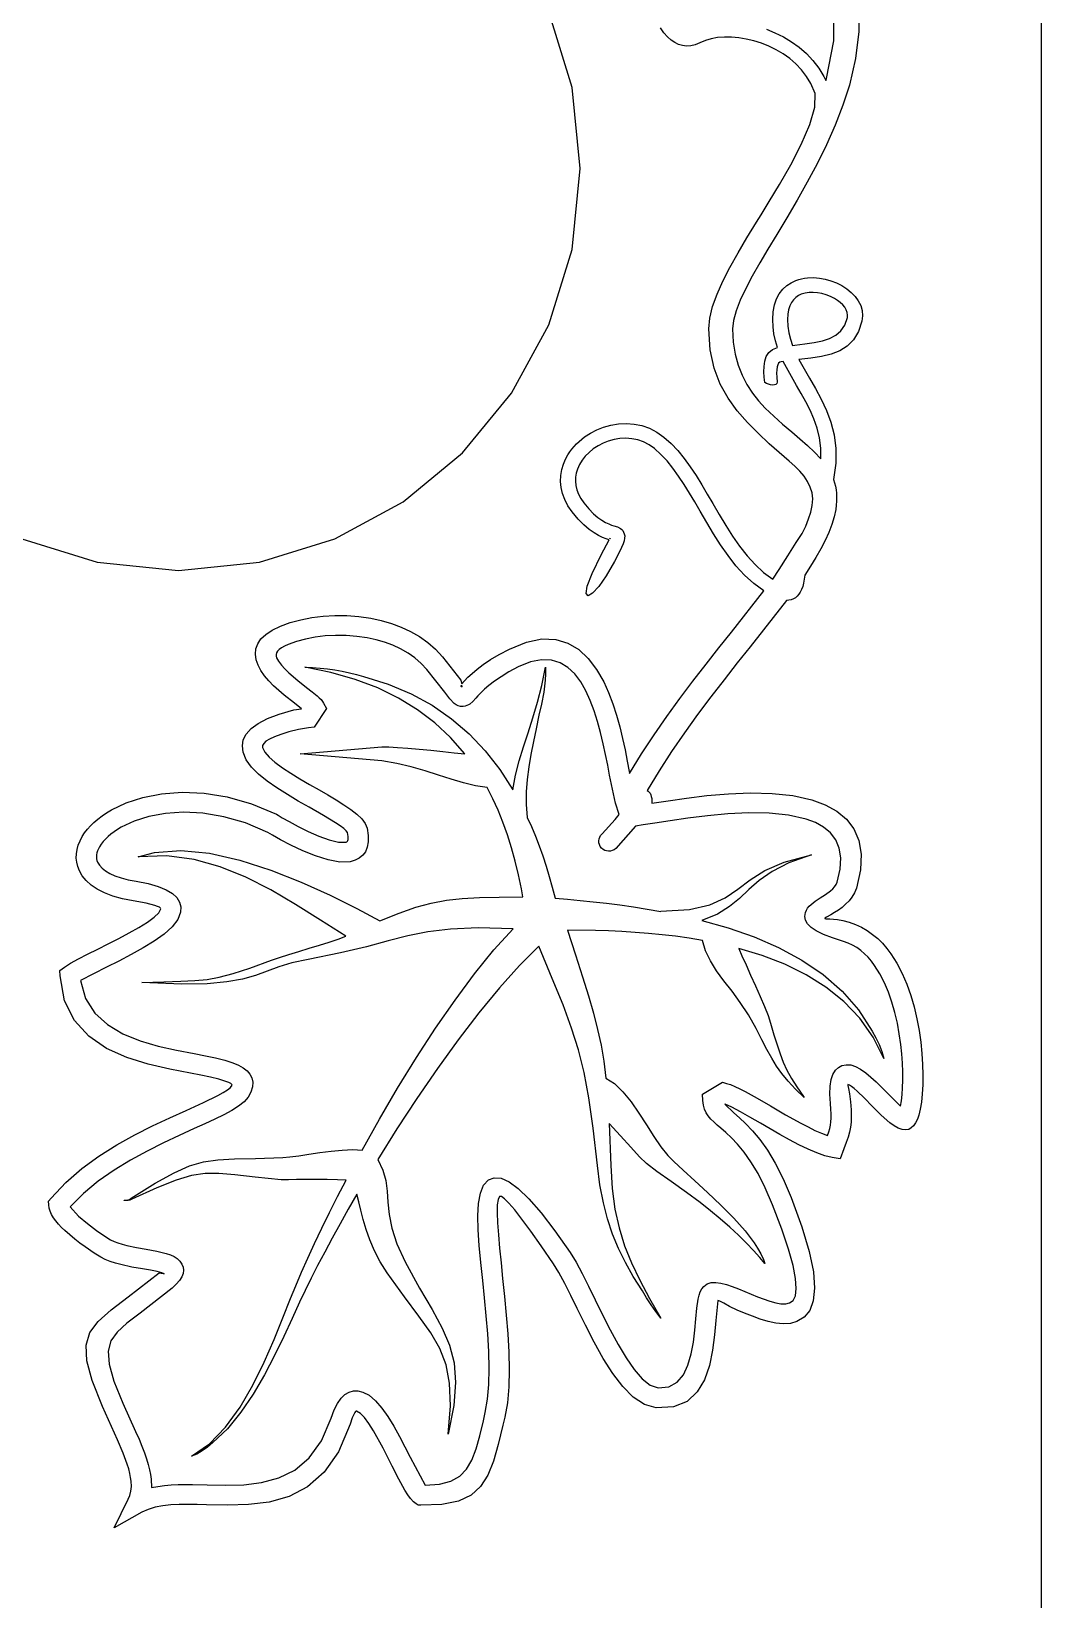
# Model space of a CAD drawing. Extents: x -338 to 50, y -399 to 300.
# Drawn here: x -301.4 to -250.5, y -273.5 to -194.5 of the extents above; entities that cross this region are included whole.
import ezdxf

# ---------------------------------------------------------------- set-up
doc = ezdxf.new("R2010")
doc.units = 0
doc.layers.add('LAYER_1', color=7, linetype='CONTINUOUS')

msp = doc.modelspace()

# ---------------------------------------------------------------- linework, layer by layer
at = {"layer": 'LAYER_1', "color": 250}
for points in [[(-250.5198, -362.677), (-250.5198, -40.077)], [(-312.6809, -193.4937), (-313.861, -197.2954), (-314.2725, -201.377), (-313.8611, -205.4586), (-312.681, -209.2602), (-310.8137, -212.7005), (-308.3407, -215.6978), (-305.3434, -218.1708), (-301.9032, -220.0381), (-298.1015, -221.2182), (-294.0199, -221.6297), (-289.9383, -221.2182), (-286.1367, -220.0382), (-282.6964, -218.1709), (-279.6991, -215.6979), (-277.2261, -212.7005), (-275.3588, -209.2603), (-274.1787, -205.4587), (-273.7672, -201.3771), (-274.1786, -197.2955), (-275.3587, -193.4938)], [(-259.7366, -193.1099), (-259.733, -194.4763), (-259.8983, -195.8327), (-260.2083, -197.1736), (-260.5328, -198.1966), (-260.9186, -199.2004), (-261.3539, -200.183), (-261.8272, -201.1422), (-262.3266, -202.0759), (-262.8406, -202.9821), (-263.3575, -203.8586), (-263.8656, -204.7033), (-264.3078, -205.438), (-264.7226, -206.14), (-265.1003, -206.8057), (-265.4312, -207.4315), (-265.7055, -208.014), (-265.9134, -208.5496), (-266.0454, -209.0347), (-266.0915, -209.4659), (-266.058, -210.1267), (-265.9619, -210.7325), (-265.8101, -211.2875), (-265.6092, -211.7961), (-265.366, -212.2626), (-265.0872, -212.6913), (-264.7795, -213.0864), (-264.4498, -213.4522), (-263.5716, -214.2681), (-263.5716, -214.2681), (-263.1081, -214.6561), (-262.7026, -214.9945), (-262.3171, -215.3292), (-261.9597, -215.6666), (-261.6382, -216.013), (-261.6495, -215.4624), (-261.7187, -214.9456), (-261.8373, -214.4586), (-261.9966, -213.997), (-262.1879, -213.5565), (-262.4026, -213.1329), (-262.6322, -212.7219), (-262.8679, -212.3193), (-263.5409, -211.1019), (-263.6472, -211.1157), (-263.7177, -211.1391), (-263.7744, -211.1895), (-263.8178, -211.2685), (-263.8484, -211.3774), (-263.8666, -211.5175), (-263.8728, -211.6904), (-263.8675, -211.8974), (-263.8512, -212.14), (-263.8638, -212.2135), (-263.9108, -212.262), (-263.9842, -212.2876), (-264.0762, -212.2929), (-264.1789, -212.2802), (-264.2843, -212.2519), (-264.3846, -212.2103), (-264.4719, -212.1578), (-264.4988, -211.8947), (-264.5135, -211.6219), (-264.5069, -211.3501), (-264.4697, -211.0905), (-264.3929, -210.8539), (-264.2672, -210.6512), (-264.0837, -210.4934), (-263.833, -210.3914), (-263.9321, -210.0582), (-264.0069, -209.7133), (-264.0541, -209.355), (-264.0705, -208.9812), (-264.0478, -208.5936), (-263.9822, -208.2499), (-263.8775, -207.9485), (-263.7375, -207.6877), (-263.5659, -207.4659), (-263.3665, -207.2815), (-263.1432, -207.1329), (-262.8996, -207.0184), (-262.7605, -206.9704), (-262.6176, -206.9325), (-262.4716, -206.9045), (-262.3231, -206.886), (-262.021, -206.8764), (-261.7165, -206.9013), (-261.4221, -206.9564), (-261.1336, -207.0396), (-260.856, -207.1485), (-260.5943, -207.2809), (-260.34, -207.4437), (-260.1123, -207.6284), (-259.916, -207.8325), (-259.7561, -208.054), (-259.6375, -208.2905), (-259.5652, -208.5398), (-259.5439, -208.7996), (-259.5787, -209.0676), (-259.7551, -209.5988), (-260.0001, -210.0138), (-260.3108, -210.3294), (-260.6843, -210.5626), (-261.1177, -210.7302), (-261.6083, -210.8492), (-262.153, -210.9366), (-262.749, -211.0091), (-262.2233, -211.9385), (-261.9166, -212.464), (-261.6222, -213.0046), (-261.3562, -213.5687), (-261.1345, -214.1651), (-260.9732, -214.8023), (-260.8883, -215.4888), (-260.8959, -216.2334), (-261.012, -217.0445), (-260.957, -217.2115), (-260.9126, -217.3839), (-260.8794, -217.5621), (-260.8577, -217.7465), (-260.8482, -217.9375), (-260.8512, -218.1354), (-260.8674, -218.3407), (-260.8971, -218.5538), (-260.9792, -218.9341), (-261.0974, -219.3235), (-261.2497, -219.7223), (-261.4343, -220.1306), (-261.6492, -220.5485), (-261.8927, -220.9762), (-262.1628, -221.4139), (-262.4577, -221.8617), (-262.48, -222.0741), (-262.5136, -222.2676), (-262.5592, -222.4409), (-262.6175, -222.593), (-262.6832, -222.7199), (-262.7568, -222.8309), (-262.8384, -222.9258), (-262.9283, -223.0038), (-263.0267, -223.0647), (-263.1339, -223.1079), (-263.25, -223.1329), (-263.3754, -223.1392), (-265.2068, -225.48), (-265.855, -226.2953), (-266.5174, -227.1369), (-267.187, -228.0044), (-267.8566, -228.8974), (-268.5191, -229.8154), (-269.1675, -230.7579), (-269.7946, -231.7246), (-270.3934, -232.7149), (-270.3412, -232.7531), (-270.2935, -232.8017), (-270.2513, -232.8616), (-270.2155, -232.9337), (-270.187, -233.0191), (-270.1667, -233.1186), (-270.1556, -233.2331), (-270.1545, -233.3637), (-269.3458, -233.2364), (-268.4098, -233.102), (-267.3818, -232.9791), (-266.2971, -232.8863), (-265.1909, -232.8424), (-264.0986, -232.8659), (-263.0555, -232.9755), (-262.0968, -233.1899), (-261.4283, -233.4374), (-260.843, -233.7588), (-260.3549, -234.1611), (-259.9777, -234.6514), (-259.7254, -235.2367), (-259.6119, -235.924), (-259.651, -236.7204), (-259.8566, -237.6328), (-259.9512, -237.875), (-260.0764, -238.091), (-260.2261, -238.2834), (-260.3945, -238.4551), (-260.5755, -238.6087), (-260.7629, -238.7469), (-260.951, -238.8725), (-261.1335, -238.9881), (-261.3533, -239.0966), (-261.4482, -239.1519), (-261.4403, -239.1761), (-261.395, -239.1854), (-261.3104, -239.1875), (-261.1842, -239.1901), (-261.0144, -239.2008), (-260.7988, -239.2273), (-260.5352, -239.2772), (-260.2217, -239.3584), (-259.8996, -239.4699), (-259.5949, -239.6097), (-259.3072, -239.7762), (-259.0362, -239.9677), (-258.7813, -240.1827), (-258.5424, -240.4195), (-258.3188, -240.6766), (-258.1104, -240.9523), (-257.8083, -241.4272), (-257.5422, -241.9393), (-257.3106, -242.4816), (-257.1118, -243.0468), (-256.9443, -243.6278), (-256.8065, -244.2176), (-256.6967, -244.8088), (-256.6134, -245.3945), (-256.5552, -245.9666), (-256.5203, -246.5214), (-256.507, -247.0518), (-256.5137, -247.5501), (-256.5388, -248.009), (-256.5807, -248.421), (-256.6378, -248.7789), (-256.7085, -249.0751), (-256.7828, -249.2863), (-256.8728, -249.4657), (-256.9781, -249.611), (-257.0983, -249.7199), (-257.2146, -249.8021), (-257.3592, -249.8109), (-257.5513, -249.7943), (-257.7503, -249.726), (-257.9559, -249.6131), (-258.1673, -249.4625), (-258.6056, -249.0756), (-259.0607, -248.6207), (-259.4512, -248.2258), (-259.8123, -247.8759), (-259.969, -247.7357), (-260.1028, -247.6281), (-260.2087, -247.5604), (-260.2815, -247.5397), (-260.2818, -247.5859), (-260.2504, -247.7327), (-260.2026, -247.9978), (-260.1534, -248.3993), (-260.1212, -248.8061), (-260.1091, -249.1443), (-260.1176, -249.4326), (-260.1471, -249.6896), (-260.1979, -249.9339), (-260.2704, -250.184), (-260.3652, -250.4586), (-260.4825, -250.7762), (-260.6704, -251.2809), (-261.0803, -251.2123), (-261.4435, -251.1248), (-261.8485, -250.982), (-262.287, -250.7932), (-262.7506, -250.5678), (-263.2306, -250.3152), (-263.7188, -250.0446), (-264.2066, -249.7655), (-264.6855, -249.4871), (-265.2153, -249.1793), (-265.7012, -248.9033), (-266.1237, -248.6765), (-266.4636, -248.5164), (-266.485, -248.5291), (-266.0347, -248.9634), (-265.7501, -249.2085), (-265.4334, -249.502), (-265.0894, -249.8609), (-264.7233, -250.3021), (-264.34, -250.8424), (-263.9444, -251.4988), (-263.5416, -252.2883), (-263.1366, -253.2277), (-262.596, -254.7009), (-262.2299, -255.9406), (-262.0232, -256.9646), (-261.9606, -257.791), (-262.0271, -258.4376), (-262.2074, -258.9225), (-262.4863, -259.2636), (-262.8488, -259.4788), (-263.181, -259.5675), (-263.5382, -259.5887), (-263.9143, -259.5532), (-264.303, -259.4717), (-264.6983, -259.3548), (-265.0941, -259.2134), (-265.4842, -259.0582), (-265.8625, -258.8998), (-266.2402, -258.7203), (-266.5367, -258.5561), (-266.7388, -258.4444), (-266.8328, -258.4226), (-266.9333, -259.4261), (-266.9998, -260.1523), (-267.1008, -260.9224), (-267.2632, -261.6893), (-267.5138, -262.4057), (-267.8795, -263.0242), (-268.3872, -263.4978), (-269.0636, -263.779), (-269.9357, -263.8208), (-270.5301, -263.6524), (-271.0934, -263.2865), (-271.6273, -262.7566), (-272.1339, -262.0961), (-272.6149, -261.3386), (-273.0722, -260.5176), (-273.5078, -259.6665), (-273.9235, -258.8189), (-274.2452, -258.1613), (-274.5527, -257.552), (-274.8442, -257.0135), (-275.1182, -256.5682), (-275.7356, -255.6662), (-276.2633, -254.9175), (-276.7063, -254.3138), (-277.0697, -253.8469), (-277.3587, -253.5085), (-277.5784, -253.2902), (-277.7338, -253.1838), (-277.83, -253.181), (-277.9084, -253.3217), (-277.9491, -253.5999), (-277.9572, -254.0003), (-277.9374, -254.5077), (-277.8948, -255.1066), (-277.8343, -255.7819), (-277.7607, -256.5182), (-277.679, -257.3002), (-277.584, -258.215), (-277.4942, -259.1496), (-277.4187, -260.0882), (-277.3664, -261.0153), (-277.3462, -261.9154), (-277.3672, -262.7729), (-277.4383, -263.5722), (-277.5685, -264.2977), (-277.6652, -264.7053), (-277.8994, -265.6749), (-278.1395, -266.5114), (-278.423, -267.2147), (-278.7871, -267.7846), (-279.269, -268.2211), (-279.906, -268.5241), (-280.7355, -268.6935), (-281.7946, -268.7291), (-281.9288, -268.7255), (-282.0397, -268.6598), (-282.1756, -268.5546), (-282.3149, -268.4015), (-282.458, -268.2055), (-282.6052, -267.9719), (-282.9136, -267.412), (-283.2434, -266.7625), (-283.7064, -265.8521), (-284.183, -264.9898), (-284.4155, -264.6219), (-284.6383, -264.3203), (-284.8471, -264.103), (-285.0375, -263.9882), (-285.0631, -263.9902), (-285.0925, -264.0122), (-285.126, -264.0557), (-285.1638, -264.1222), (-285.2532, -264.3298), (-285.3627, -264.6467), (-285.9477, -266.0374), (-286.6721, -267.0747), (-287.5117, -267.8092), (-288.4424, -268.2915), (-289.4399, -268.5721), (-290.4802, -268.7018), (-291.5391, -268.731), (-292.5925, -268.7105), (-293.0644, -268.6985), (-293.5255, -268.6922), (-293.972, -268.6972), (-294.4, -268.719), (-294.8058, -268.7631), (-295.1856, -268.8351), (-295.5355, -268.9405), (-295.8516, -269.0848), (-297.2601, -269.8677), (-296.5493, -268.4226), (-296.4705, -268.2378), (-296.4141, -268.0321), (-296.3876, -267.7949), (-296.3983, -267.5156), (-296.4239, -267.3315), (-296.4646, -267.1291), (-296.5217, -266.9068), (-296.5962, -266.6629), (-296.8023, -266.1038), (-297.0921, -265.4386), (-297.8469, -263.7584), (-298.3588, -262.4544), (-298.6316, -261.45), (-298.6694, -260.6685), (-298.4762, -260.0332), (-298.0559, -259.4675), (-297.4126, -258.8948), (-296.5503, -258.2384), (-294.9788, -257.0208), (-294.7902, -257.055), (-294.7283, -257.0721), (-294.7283, -257.0702), (-294.8433, -257.0182), (-295.0855, -256.9602), (-295.4213, -256.8967), (-295.8174, -256.8282), (-296.3658, -256.731), (-296.9204, -256.6111), (-297.1908, -256.5375), (-297.4515, -256.452), (-297.6989, -256.3526), (-297.9292, -256.2373), (-298.2601, -256.0334), (-298.7205, -255.7178), (-298.9764, -255.5295), (-299.237, -255.327), (-299.4934, -255.1147), (-299.7362, -254.8973), (-299.9, -254.7371), (-300.0511, -254.5746), (-300.187, -254.4107), (-300.305, -254.2463), (-300.4026, -254.0824), (-300.4773, -253.9198), (-300.5265, -253.7596), (-300.5476, -253.6027), (-300.5554, -253.4073), (-300.431, -253.2588), (-299.6954, -252.4758), (-298.8852, -251.772), (-298.0211, -251.1407), (-297.1242, -250.575), (-296.2153, -250.0684), (-295.3154, -249.614), (-294.4452, -249.2052), (-293.6257, -248.8352), (-292.747, -248.4378), (-292.0338, -248.0932), (-291.7552, -247.9413), (-291.5372, -247.8031), (-291.3862, -247.6789), (-291.3085, -247.569), (-291.3208, -247.5314), (-291.3805, -247.4872), (-291.4827, -247.4366), (-291.6229, -247.38), (-291.975, -247.268), (-292.3983, -247.165), (-292.8798, -247.066), (-293.4064, -246.966), (-294.4512, -246.7628), (-295.5408, -246.5081), (-296.6208, -246.1689), (-297.6368, -245.7124), (-298.5343, -245.1056), (-299.2589, -244.3157), (-299.7562, -243.3098), (-299.9716, -242.0549), (-299.9826, -241.7843), (-299.762, -241.6259), (-299.4503, -241.4258), (-299.055, -241.2058), (-298.5934, -240.9673), (-298.0831, -240.7117), (-297.5543, -240.4472), (-297.016, -240.173), (-296.4919, -239.8955), (-296.0052, -239.6213), (-295.5796, -239.3572), (-295.2386, -239.1095), (-295.0054, -238.885), (-294.9038, -238.6902), (-294.9164, -238.6486), (-294.969, -238.6047), (-295.0649, -238.5583), (-295.207, -238.5094), (-295.6427, -238.4036), (-296.3011, -238.2865), (-296.8404, -238.1808), (-297.3193, -238.0456), (-297.7394, -237.8836), (-298.102, -237.6973), (-298.4085, -237.4892), (-298.6605, -237.2619), (-298.8594, -237.0179), (-299.0067, -236.7598), (-299.0872, -236.5508), (-299.1382, -236.3384), (-299.1605, -236.1235), (-299.1546, -235.9069), (-299.1212, -235.6897), (-299.0609, -235.4726), (-298.9744, -235.2567), (-298.8624, -235.0429), (-298.7432, -234.858), (-298.6043, -234.6761), (-298.4465, -234.498), (-298.2701, -234.3246), (-298.0759, -234.1567), (-297.8643, -233.995), (-297.6359, -233.8404), (-297.3913, -233.6937), (-296.6546, -233.3431), (-295.8075, -233.0672), (-294.8619, -232.8828), (-293.8298, -232.8066), (-292.7231, -232.8553), (-291.5537, -233.0458), (-290.3336, -233.3947), (-289.0748, -233.9189), (-288.9898, -233.9676), (-288.781, -234.0912), (-288.4331, -234.2898), (-287.9843, -234.5324), (-287.4728, -234.7879), (-286.9368, -235.0253), (-286.4146, -235.2135), (-285.9442, -235.3215), (-285.564, -235.3182), (-285.5309, -235.3049), (-285.5039, -235.2799), (-285.4834, -235.2421), (-285.4702, -235.1908), (-285.4677, -235.0438), (-285.5012, -234.8316), (-285.5548, -234.7466), (-285.6796, -234.6345), (-285.8666, -234.4984), (-286.1072, -234.3415), (-286.7133, -233.9774), (-287.4274, -233.5671), (-287.9773, -233.2515), (-288.5258, -232.9264), (-289.0545, -232.5922), (-289.545, -232.2491), (-289.9788, -231.8975), (-290.3375, -231.5376), (-290.6028, -231.1698), (-290.7561, -230.7943), (-290.7934, -230.4762), (-290.7447, -230.1696), (-290.6019, -229.8763), (-290.3572, -229.5978), (-290.0027, -229.3356), (-289.5306, -229.0914), (-288.933, -228.8667), (-288.2019, -228.663), (-287.817, -228.5985), (-288.1736, -228.3205), (-288.6945, -227.91), (-289.2213, -227.4484), (-289.4641, -227.2014), (-289.6809, -226.9454), (-289.8627, -226.6815), (-290.0004, -226.411), (-290.092, -226.1308), (-290.1299, -225.8563), (-290.1078, -225.5895), (-290.0191, -225.332), (-289.8576, -225.0858), (-289.6167, -224.8527), (-289.2901, -224.6346), (-288.8714, -224.4333), (-288.3816, -224.2563), (-287.8556, -224.113), (-287.3003, -224.0047), (-286.7223, -223.9331), (-286.1283, -223.8994), (-285.5251, -223.905), (-284.9193, -223.9515), (-284.3178, -224.0402), (-283.7964, -224.1543), (-283.2865, -224.3031), (-282.7924, -224.4875), (-282.3186, -224.7085), (-281.8693, -224.967), (-281.449, -225.2641), (-281.0619, -225.6005), (-280.7124, -225.9774), (-279.7851, -227.1677), (-279.7387, -227.3441), (-279.6015, -227.1926), (-279.4305, -227.017), (-279.2196, -226.8196), (-278.9621, -226.6031), (-278.6518, -226.3696), (-278.2823, -226.1216), (-277.8471, -225.8617), (-277.3398, -225.592), (-276.4741, -225.2395), (-275.6969, -225.0847), (-275.0028, -225.1088), (-274.386, -225.2928), (-273.8412, -225.618), (-273.3626, -226.0654), (-272.9448, -226.6163), (-272.5821, -227.2517), (-272.3397, -227.7841), (-272.1269, -228.345), (-271.9408, -228.9246), (-271.7781, -229.5133), (-271.6355, -230.1013), (-271.51, -230.679), (-271.3984, -231.2366), (-271.2974, -231.7645), (-271.2786, -231.8636), (-270.6737, -230.8789), (-270.046, -229.9214), (-269.4015, -228.9909), (-268.7465, -228.0872), (-268.0871, -227.2099), (-267.4296, -226.3589), (-266.7799, -225.5339), (-266.1444, -224.7346), (-264.5179, -222.6648), (-265.0251, -222.2936), (-265.4912, -221.868), (-265.9216, -221.3962), (-266.322, -220.8868), (-266.6978, -220.348), (-267.0547, -219.7883), (-267.398, -219.2159), (-267.7334, -218.6393), (-267.9993, -218.1814), (-268.266, -217.7314), (-268.5362, -217.2946), (-268.8122, -216.8761), (-269.0966, -216.481), (-269.3918, -216.1147), (-269.7003, -215.7822), (-270.0247, -215.4888), (-270.2931, -215.2995), (-270.5751, -215.1557), (-270.8672, -215.0551), (-271.1657, -214.9955), (-271.4671, -214.9745), (-271.7679, -214.9898), (-272.0645, -215.0393), (-272.3533, -215.1206), (-272.6199, -215.2264), (-272.8728, -215.3572), (-273.109, -215.5111), (-273.3253, -215.686), (-273.5137, -215.8746), (-273.6766, -216.0789), (-273.811, -216.2969), (-273.9139, -216.5266), (-273.9723, -216.7224), (-274.0057, -216.9252), (-274.0122, -217.1338), (-273.9903, -217.3471), (-273.9382, -217.5642), (-273.8542, -217.7839), (-273.7366, -218.0052), (-273.5837, -218.2269), (-273.3319, -218.53), (-273.0961, -218.7724), (-272.8772, -218.9618), (-272.6761, -219.1059), (-272.4938, -219.2122), (-272.3313, -219.2885), (-272.1894, -219.3423), (-272.0691, -219.3814), (-271.8865, -219.4426), (-271.7403, -219.515), (-271.6804, -219.5627), (-271.6289, -219.6219), (-271.5856, -219.6957), (-271.5503, -219.7868), (-271.5503, -219.7882), (-271.5295, -219.895), (-271.5321, -220.0102), (-271.5584, -220.1392), (-271.6084, -220.2876), (-271.7807, -220.6644), (-272.0502, -221.185), (-272.4596, -221.8962), (-272.8372, -222.4337), (-273.1522, -222.7766), (-273.3739, -222.904), (-273.4714, -222.7949), (-273.4142, -222.4283), (-273.1715, -221.7834), (-272.7124, -220.8392), (-272.3069, -220.0914), (-272.4607, -220.041), (-272.6405, -219.9722), (-272.8448, -219.8762), (-273.072, -219.7444), (-273.3202, -219.5679), (-273.588, -219.3382), (-273.8736, -219.0464), (-274.1755, -218.6839), (-274.388, -218.3744), (-274.5507, -218.0638), (-274.6661, -217.7538), (-274.7365, -217.446), (-274.7643, -217.142), (-274.7521, -216.8433), (-274.7022, -216.5518), (-274.6171, -216.2688), (-274.5523, -216.1092), (-274.4768, -215.9539), (-274.3911, -215.8032), (-274.2956, -215.6573), (-274.1909, -215.5167), (-274.0774, -215.3816), (-273.9557, -215.2524), (-273.8263, -215.1294), (-273.5515, -214.9071), (-273.2518, -214.7117), (-272.9312, -214.5457), (-272.5935, -214.4116), (-272.2191, -214.3066), (-271.834, -214.2434), (-271.4426, -214.225), (-271.0496, -214.2544), (-270.6596, -214.3345), (-270.2771, -214.4683), (-269.9067, -214.6587), (-269.5531, -214.9088), (-269.1914, -215.234), (-268.8517, -215.5958), (-268.5306, -215.9893), (-268.2248, -216.4097), (-267.9308, -216.8522), (-267.6452, -217.312), (-267.3648, -217.7843), (-267.086, -218.2643), (-266.7643, -218.8174), (-266.4358, -219.3657), (-266.0959, -219.9006), (-265.7401, -220.4131), (-265.3639, -220.8946), (-264.9627, -221.3362), (-264.5322, -221.7293), (-264.0677, -222.0649), (-263.7391, -221.5806), (-263.3044, -220.9028), (-262.8811, -220.2315), (-262.5867, -219.7667), (-262.4082, -219.3929), (-262.2627, -219.0332), (-262.1521, -218.6878), (-262.0783, -218.357), (-262.0531, -218.031), (-262.0876, -217.7241), (-262.1762, -217.4333), (-262.3133, -217.1556), (-262.4934, -216.8883), (-262.7108, -216.6283), (-262.9601, -216.3727), (-263.2357, -216.1186), (-264.2453, -215.254), (-264.7973, -214.719), (-265.34, -214.1714), (-265.8537, -213.5904), (-266.3184, -212.9556), (-266.7143, -212.2464), (-267.0217, -211.4421), (-267.2207, -210.5221), (-267.2915, -209.4659), (-267.2418, -208.9193), (-267.0996, -208.3349), (-266.8754, -207.7136), (-266.5798, -207.0562), (-266.2231, -206.3637), (-265.816, -205.637), (-265.3689, -204.8769), (-264.8922, -204.0845), (-264.6561, -203.7098), (-264.2424, -203.0501), (-263.7207, -202.1857), (-263.1606, -201.1966), (-262.6317, -200.163), (-262.2038, -199.165), (-261.9464, -198.2827), (-261.9292, -197.5963), (-262.1509, -197.0915), (-262.3682, -196.7356), (-262.6208, -196.4092), (-262.9045, -196.1121), (-263.2151, -195.8445), (-263.5483, -195.6063), (-263.9, -195.3975), (-264.2658, -195.218), (-264.6416, -195.0679), (-265.0224, -194.9473), (-265.4035, -194.856), (-265.7808, -194.7942), (-266.1502, -194.7618), (-266.5074, -194.7587), (-266.8483, -194.785), (-267.1687, -194.8405), (-267.4645, -194.9253), (-267.7504, -195.0493), (-267.9735, -195.147), (-268.1929, -195.2014), (-268.4075, -195.2149), (-268.6161, -195.1898), (-268.8174, -195.1287), (-269.0105, -195.0339), (-269.194, -194.9078), (-269.3669, -194.7528), (-269.5529, -194.5376), (-269.7185, -194.2891)], [(-264.3896, -194.3619), (-263.9554, -194.5358), (-263.532, -194.7448), (-263.1244, -194.989), (-262.7374, -195.2684), (-262.3757, -195.5831), (-262.0443, -195.9332), (-261.748, -196.3188), (-261.4917, -196.7399), (-261.3886, -196.9451), (-261.3615, -196.8502), (-260.9849, -194.9392), (-260.9756, -192.9964)]]:
    msp.add_lwpolyline(points, dxfattribs=at)
for points in [[(-263.3205, -208.9812), (-263.303, -209.3238), (-263.2531, -209.6554), (-263.1744, -209.9777), (-263.0706, -210.2921), (-262.9536, -210.2788), (-262.4459, -210.2191), (-261.9825, -210.1517), (-261.5665, -210.0643), (-261.2011, -209.9445), (-260.8894, -209.78), (-260.6346, -209.5584), (-260.4398, -209.2675), (-260.3081, -208.8948), (-260.2943, -208.7621), (-260.3139, -208.6299), (-260.3638, -208.4999), (-260.441, -208.3733), (-260.5426, -208.2517), (-260.6656, -208.1366), (-260.8069, -208.0293), (-260.9635, -207.9313), (-261.1626, -207.8306), (-261.3737, -207.7476), (-261.5928, -207.6843), (-261.8161, -207.6425), (-262.0307, -207.6243), (-262.2404, -207.6293), (-262.4414, -207.6592), (-262.63, -207.7156), (-262.7736, -207.7845), (-262.9053, -207.8766), (-263.0229, -207.993), (-263.1241, -208.135), (-263.2067, -208.3035), (-263.2684, -208.5), (-263.3071, -208.7255), (-263.3205, -208.9812)], [(-272.2651, -220.0094), (-272.2762, -220.0347), (-272.2651, -220.0094)], [(-270.9908, -234.5156), (-271.9834, -235.6454), (-272.0652, -235.7072), (-272.1548, -235.7502), (-272.2496, -235.7745), (-272.3465, -235.7801), (-272.4427, -235.7673), (-272.5354, -235.736), (-272.6216, -235.6864), (-272.6985, -235.6187), (-272.7603, -235.5369), (-272.8033, -235.4473), (-272.8276, -235.3525), (-272.8332, -235.2556), (-272.8203, -235.1594), (-272.7891, -235.0667), (-272.7395, -234.9805), (-272.6717, -234.9036), (-272.0143, -234.1813), (-271.8081, -233.9258), (-271.9943, -233.3562), (-272.2897, -231.9503), (-272.3863, -231.4452), (-272.4926, -230.9125), (-272.6114, -230.3622), (-272.7453, -229.8045), (-272.8968, -229.2496), (-273.0686, -228.7075), (-273.2633, -228.1884), (-273.4835, -227.7024), (-273.7447, -227.2441), (-274.0451, -226.8465), (-274.3885, -226.5231), (-274.7789, -226.2875), (-275.2203, -226.1531), (-275.7165, -226.1337), (-276.2715, -226.2426), (-276.8891, -226.4934), (-277.361, -226.7447), (-277.7607, -226.9849), (-278.0952, -227.212), (-278.3716, -227.4235), (-278.5967, -227.6174), (-278.7776, -227.7914), (-278.9211, -227.9432), (-279.0344, -228.0706), (-279.1848, -228.2371), (-279.3246, -228.3627), (-279.3979, -228.4095), (-279.4773, -228.4452), (-279.5658, -228.4696), (-279.6663, -228.4825), (-279.8001, -228.4802), (-279.9183, -228.4546), (-280.0263, -228.4048), (-280.1293, -228.3302), (-280.3411, -228.1035), (-280.5955, -227.7687), (-281.4912, -226.6217), (-281.7767, -226.3151), (-282.0956, -226.0407), (-282.4441, -225.798), (-282.8184, -225.5862), (-283.2148, -225.4044), (-283.6297, -225.2521), (-284.0592, -225.1283), (-284.4996, -225.0325), (-285.0302, -224.9539), (-285.5633, -224.9122), (-286.0932, -224.906), (-286.6139, -224.9342), (-287.1196, -224.9956), (-287.6044, -225.0888), (-288.0625, -225.2128), (-288.488, -225.3662), (-288.6732, -225.4505), (-288.821, -225.5348), (-288.934, -225.6188), (-289.0149, -225.7023), (-289.0661, -225.7852), (-289.0902, -225.8671), (-289.0898, -225.9481), (-289.0675, -226.0277), (-288.9692, -226.2114), (-288.8279, -226.4016), (-288.6522, -226.5955), (-288.4506, -226.7902), (-288.0042, -227.1712), (-287.557, -227.522), (-287.2702, -227.7459), (-287.0235, -227.9515), (-286.919, -228.0485), (-286.8291, -228.1422), (-286.7551, -228.2331), (-286.6988, -228.3215), (-286.5567, -228.585), (-287.1762, -229.528), (-287.4558, -229.5671), (-287.9686, -229.6435), (-288.4541, -229.7692), (-288.8556, -229.8915), (-289.1779, -230.0107), (-289.4261, -230.1267), (-289.605, -230.2396), (-289.7196, -230.3496), (-289.7748, -230.4567), (-289.7756, -230.561), (-289.6652, -230.7902), (-289.4507, -231.0376), (-289.1491, -231.2993), (-288.7773, -231.5716), (-288.3524, -231.8505), (-287.8915, -232.1324), (-287.4115, -232.4133), (-286.9294, -232.6895), (-286.4864, -232.9435), (-286.0643, -233.192), (-285.6728, -233.436), (-285.3216, -233.6765), (-285.0204, -233.9144), (-284.7788, -234.1506), (-284.6064, -234.3862), (-284.513, -234.6221), (-284.4563, -234.9892), (-284.4528, -235.3064), (-284.499, -235.5764), (-284.5914, -235.8017), (-284.7266, -235.9848), (-284.9012, -236.1282), (-285.1116, -236.2346), (-285.3545, -236.3064), (-285.8746, -236.3293), (-286.4747, -236.2213), (-287.1146, -236.0182), (-287.7543, -235.756), (-288.3535, -235.4706), (-288.8723, -235.1977), (-289.2704, -234.9733), (-289.5077, -234.8333), (-289.5137, -234.8282), (-290.6437, -234.3555), (-291.7349, -234.0382), (-292.7771, -233.8615), (-293.7601, -233.8107), (-294.6738, -233.8711), (-295.508, -234.0277), (-296.2524, -234.2661), (-296.8971, -234.5713), (-297.0837, -234.6827), (-297.2569, -234.7984), (-297.4163, -234.9179), (-297.5616, -235.0407), (-297.6923, -235.1662), (-297.808, -235.2937), (-297.9082, -235.4228), (-297.9927, -235.5528), (-298.048, -235.6566), (-298.0915, -235.7596), (-298.123, -235.8615), (-298.1422, -235.9617), (-298.1488, -236.0598), (-298.1424, -236.1553), (-298.1227, -236.2478), (-298.0894, -236.3368), (-297.9979, -236.4892), (-297.8656, -236.635), (-297.6913, -236.7728), (-297.4736, -236.901), (-297.2113, -237.0183), (-296.9029, -237.1232), (-296.5472, -237.2144), (-296.1429, -237.2904), (-295.5363, -237.4082), (-295.0344, -237.5513), (-294.6315, -237.7182), (-294.3222, -237.907), (-294.1007, -238.1161), (-293.9615, -238.3438), (-293.899, -238.5885), (-293.9076, -238.8485), (-294.0477, -239.2193), (-294.3331, -239.5877), (-294.7377, -239.9514), (-295.2353, -240.3081), (-295.7997, -240.6553), (-296.4048, -240.9908), (-297.0244, -241.3121), (-297.6324, -241.6169), (-298.9412, -242.2967), (-298.6989, -243.2015), (-298.2349, -243.9344), (-297.5926, -244.5177), (-296.8152, -244.9737), (-295.946, -245.325), (-295.0283, -245.5938), (-294.1053, -245.8026), (-293.2205, -245.9737), (-292.659, -246.0805), (-292.1404, -246.1882), (-291.6735, -246.304), (-291.2671, -246.4352), (-290.9873, -246.5552), (-290.749, -246.6899), (-290.5553, -246.8415), (-290.4093, -247.012), (-290.3141, -247.2035), (-290.2727, -247.4181), (-290.2881, -247.6578), (-290.3636, -247.9248), (-290.4979, -248.1678), (-290.7076, -248.3991), (-290.9867, -248.6227), (-291.3293, -248.8422), (-291.7293, -249.0615), (-292.1808, -249.2844), (-292.6779, -249.5148), (-293.2145, -249.7564), (-293.97, -250.0973), (-294.7707, -250.4717), (-295.5978, -250.8846), (-296.4327, -251.341), (-297.2567, -251.8458), (-298.051, -252.4039), (-298.7971, -253.0203), (-299.4762, -253.6999), (-299.0443, -254.1621), (-298.5996, -254.5449), (-298.1395, -254.8931), (-297.7295, -255.1741), (-297.435, -255.3556), (-297.2587, -255.4422), (-297.0603, -255.5186), (-296.8442, -255.5859), (-296.6146, -255.6455), (-296.1323, -255.7466), (-295.6474, -255.832), (-295.1081, -255.9289), (-294.6292, -256.0443), (-294.4201, -256.1165), (-294.2352, -256.2026), (-294.0777, -256.3056), (-293.9505, -256.4285), (-293.9496, -256.4278), (-293.8461, -256.5777), (-293.7813, -256.7325), (-293.7575, -256.8928), (-293.7771, -257.0592), (-293.8426, -257.2325), (-293.9564, -257.4132), (-294.1208, -257.602), (-294.3384, -257.7996), (-295.9455, -259.0489), (-296.6109, -259.5565), (-297.1049, -260.0042), (-297.4223, -260.4561), (-297.5579, -260.976), (-297.5062, -261.628), (-297.262, -262.4759), (-296.82, -263.5838), (-296.1749, -265.0155), (-296.0013, -265.4025), (-295.852, -265.7611), (-295.7256, -266.0931), (-295.621, -266.4002), (-295.5368, -266.684), (-295.4718, -266.9463), (-295.4247, -267.1887), (-295.3942, -267.4129), (-295.3778, -267.8433), (-295.0555, -267.7802), (-294.723, -267.7353), (-294.3813, -267.7059), (-294.0312, -267.6895), (-293.3094, -267.6854), (-292.5648, -267.7024), (-291.6473, -267.7206), (-290.7256, -267.6975), (-289.8215, -267.5911), (-288.9566, -267.3593), (-288.1526, -266.9602), (-287.4313, -266.3516), (-286.8142, -265.4917), (-286.3232, -264.3383), (-286.1715, -263.9303), (-286.0042, -263.5999), (-285.8223, -263.3434), (-285.6267, -263.1566), (-285.4186, -263.0356), (-285.1989, -262.9765), (-284.9688, -262.9752), (-284.7291, -263.0277), (-284.4014, -263.1943), (-284.0799, -263.4695), (-283.7657, -263.8339), (-283.4598, -264.268), (-283.1634, -264.7523), (-282.8775, -265.2673), (-282.6034, -265.7937), (-282.342, -266.3118), (-281.5882, -267.7233), (-280.8585, -267.6728), (-280.2832, -267.5207), (-279.837, -267.2671), (-279.4943, -266.9119), (-279.2297, -266.4552), (-279.0177, -265.897), (-278.8328, -265.2373), (-278.6496, -264.4761), (-278.5529, -264.0644), (-278.4349, -263.396), (-278.372, -262.6483), (-278.3559, -261.8374), (-278.3782, -260.9797), (-278.4304, -260.0911), (-278.5042, -259.188), (-278.5912, -258.2865), (-278.6831, -257.4029), (-278.7763, -256.5009), (-278.8548, -255.648), (-278.9075, -254.8581), (-278.9232, -254.1452), (-278.8909, -253.5233), (-278.7996, -253.0062), (-278.6381, -252.6081), (-278.3954, -252.3429), (-278.104, -252.2296), (-277.7597, -252.2576), (-277.3569, -252.4379), (-276.8905, -252.7813), (-276.3549, -253.2986), (-275.7449, -254.0007), (-275.0551, -254.8985), (-274.2801, -256.0028), (-273.9799, -256.4883), (-273.6695, -257.0586), (-273.3478, -257.6943), (-273.0141, -258.3762), (-272.6427, -259.1351), (-272.2581, -259.8966), (-271.8634, -260.6303), (-271.4614, -261.3058), (-271.0552, -261.8926), (-270.6477, -262.3603), (-270.2419, -262.6785), (-269.8408, -262.8167), (-269.3068, -262.77), (-268.8889, -262.5399), (-268.5716, -262.1626), (-268.3391, -261.6746), (-268.1755, -261.1123), (-268.0652, -260.512), (-267.9925, -259.9101), (-267.9415, -259.3431), (-267.8924, -258.8082), (-267.8256, -258.3481), (-267.7785, -258.1506), (-267.7185, -257.9774), (-267.6427, -257.8302), (-267.5483, -257.7109), (-267.3711, -257.582), (-267.1661, -257.5155), (-266.9354, -257.5033), (-266.6812, -257.5371), (-266.4055, -257.6089), (-266.1106, -257.7105), (-265.7984, -257.8339), (-265.4712, -257.9708), (-264.8409, -258.231), (-264.214, -258.4543), (-263.9213, -258.5327), (-263.6529, -258.5786), (-263.4167, -258.5842), (-263.2204, -258.5419), (-263.0452, -258.4131), (-262.93, -258.1762), (-262.8848, -257.8153), (-262.9203, -257.3147), (-263.0465, -256.6586), (-263.2739, -255.8312), (-263.6128, -254.8167), (-264.0736, -253.5993), (-264.4424, -252.7427), (-264.8077, -252.0242), (-265.1652, -251.428), (-265.5106, -250.9386), (-265.8397, -250.5402), (-266.1483, -250.2172), (-266.4322, -249.9538), (-266.687, -249.7343), (-266.8743, -249.5741), (-267.0431, -249.4222), (-267.1922, -249.2723), (-267.3201, -249.1182), (-267.4255, -248.9535), (-267.5072, -248.7721), (-267.5638, -248.5677), (-267.5939, -248.334), (-267.6141, -248.0275), (-266.5982, -247.4222), (-266.3946, -247.4753), (-266.2011, -247.5376), (-265.978, -247.6297), (-265.728, -247.7482), (-265.4542, -247.8896), (-264.8469, -248.2268), (-264.1795, -248.6134), (-263.4193, -249.0537), (-262.6581, -249.478), (-262.2911, -249.6708), (-261.9405, -249.8437), (-261.612, -249.9912), (-261.3111, -250.1081), (-261.2483, -249.9226), (-261.1983, -249.7506), (-261.161, -249.583), (-261.1362, -249.4109), (-261.1237, -249.225), (-261.1232, -249.0163), (-261.1345, -248.7758), (-261.1575, -248.4943), (-261.1848, -248.0187), (-261.1716, -247.6175), (-261.1202, -247.2864), (-261.0332, -247.0213), (-260.9128, -246.8178), (-260.7616, -246.6719), (-260.582, -246.5792), (-260.3764, -246.5356), (-260.1378, -246.5493), (-259.8913, -246.628), (-259.6387, -246.7619), (-259.3815, -246.941), (-259.1214, -247.1555), (-258.8602, -247.3956), (-258.5996, -247.6514), (-258.3412, -247.9131), (-257.634, -248.6224), (-257.587, -248.3562), (-257.5508, -248.0454), (-257.5264, -247.6948), (-257.5149, -247.3091), (-257.5172, -246.8933), (-257.5344, -246.4522), (-257.5675, -245.9905), (-257.6175, -245.5131), (-257.6927, -244.9813), (-257.7909, -244.446), (-257.9133, -243.9138), (-258.0614, -243.3915), (-258.2364, -242.8856), (-258.4397, -242.4029), (-258.6726, -241.9499), (-258.9366, -241.5333), (-259.0956, -241.3222), (-259.2647, -241.1258), (-259.4441, -240.9454), (-259.634, -240.7822), (-259.8345, -240.6375), (-260.0459, -240.5126), (-260.2685, -240.4086), (-260.5024, -240.3269), (-261.0635, -240.1481), (-261.5177, -239.9717), (-261.8725, -239.7961), (-262.1354, -239.6196), (-262.3138, -239.4405), (-262.4152, -239.2572), (-262.447, -239.068), (-262.4167, -238.8712), (-262.3715, -238.754), (-262.3093, -238.6482), (-262.2319, -238.5518), (-262.1407, -238.4625), (-261.9237, -238.2968), (-261.6712, -238.1341), (-261.4125, -237.9677), (-261.1598, -237.7808), (-261.0476, -237.6795), (-260.9513, -237.573), (-260.8755, -237.4613), (-260.8251, -237.3442), (-260.6758, -236.6869), (-260.6446, -236.1138), (-260.7216, -235.6199), (-260.8969, -235.2001), (-261.1607, -234.8491), (-261.5033, -234.5619), (-261.9148, -234.3334), (-262.3854, -234.1584), (-263.2694, -233.9639), (-264.2442, -233.8676), (-265.2745, -233.8517), (-266.3245, -233.8987), (-267.359, -233.9909), (-268.3423, -234.1107), (-269.2389, -234.2405), (-270.0134, -234.3627), (-270.5971, -234.4561), (-270.9908, -234.5156)], [(-274.4063, -239.7487), (-273.9993, -241.0057), (-273.649, -242.1004), (-273.3506, -243.0676), (-273.0995, -243.9421), (-272.8909, -244.7587), (-272.72, -245.5521), (-272.5822, -246.3572), (-272.4727, -247.2086), (-272.0372, -247.4846), (-271.616, -247.8963), (-271.2086, -248.406), (-270.8145, -248.9762), (-270.4333, -249.5692), (-270.0645, -250.1476), (-269.7076, -250.6737), (-269.3623, -251.11), (-269.0524, -251.4203), (-268.5836, -251.8532), (-268.0018, -252.3818), (-267.3527, -252.9792), (-266.6821, -253.6183), (-266.0359, -254.2722), (-265.4598, -254.914), (-264.9996, -255.5167), (-264.8394, -255.7718), (-264.6721, -256.0695), (-264.5348, -256.3506), (-264.4648, -256.5557), (-264.7194, -256.2421), (-265.0308, -255.8947), (-265.3921, -255.5206), (-265.7969, -255.1265), (-266.2385, -254.7192), (-266.7104, -254.3055), (-267.2057, -253.8924), (-267.7181, -253.4867), (-268.4104, -252.9752), (-269.1847, -252.4245), (-269.9024, -251.9103), (-270.4252, -251.5082), (-270.7753, -251.1706), (-271.2183, -250.6918), (-271.7344, -250.1189), (-272.3038, -249.499), (-272.2271, -251.6073), (-272.1585, -252.7701), (-272.0214, -253.8106), (-271.8148, -254.7611), (-271.5375, -255.6543), (-271.1885, -256.5228), (-270.7666, -257.399), (-270.2708, -258.3155), (-269.6999, -259.3049), (-269.9517, -258.9792), (-270.1923, -258.6398), (-270.4216, -258.2884), (-270.6395, -257.9268), (-271.0937, -257.2027), (-271.4935, -256.4978), (-271.8416, -255.7932), (-272.1409, -255.0697), (-272.3941, -254.3084), (-272.604, -253.4903), (-272.7734, -252.5963), (-272.9051, -251.6073), (-273.1245, -249.728), (-273.3415, -248.2017), (-273.5784, -246.9233), (-273.8579, -245.7875), (-274.2023, -244.6893), (-274.634, -243.5235), (-275.1756, -242.1848), (-275.8494, -240.5683), (-276.8256, -241.5379), (-277.8375, -242.6636), (-278.8727, -243.9209), (-279.9192, -245.2851), (-280.9646, -246.7317), (-281.9968, -248.236), (-283.0035, -249.7734), (-283.9727, -251.3195), (-283.7075, -251.8495), (-283.5663, -252.3694), (-283.5004, -252.9004), (-283.4611, -253.4642), (-283.3997, -254.0822), (-283.2674, -254.7758), (-283.0155, -255.5665), (-282.5953, -256.4757), (-281.8631, -257.7944), (-281.2379, -258.8775), (-280.7319, -259.8092), (-280.3575, -260.6739), (-280.1268, -261.5561), (-280.0522, -262.5401), (-280.146, -263.7103), (-280.4205, -265.1511), (-280.3139, -263.7235), (-280.3507, -262.5851), (-280.5294, -261.6503), (-280.8481, -260.8333), (-281.3053, -260.0485), (-281.8991, -259.2103), (-282.6279, -258.2329), (-283.4901, -257.0306), (-283.8435, -256.4691), (-284.134, -255.9114), (-284.3698, -255.3651), (-284.5593, -254.8377), (-284.7107, -254.3367), (-284.8324, -253.8696), (-284.9326, -253.444), (-285.0196, -253.0672), (-285.4541, -253.8186), (-285.8709, -254.5558), (-286.2685, -255.2756), (-286.6454, -255.9749), (-287, -256.6506), (-287.3307, -257.2995), (-287.636, -257.9186), (-287.9143, -258.5046), (-288.2867, -259.3176), (-288.7038, -260.2229), (-289.1678, -261.1843), (-289.6813, -262.1662), (-290.2467, -263.1325), (-290.8665, -264.0473), (-291.5431, -264.8748), (-292.279, -265.579), (-292.5469, -265.8049), (-292.817, -265.9966), (-293.0889, -266.1515), (-293.3625, -266.267), (-292.452, -265.6437), (-291.6371, -264.8019), (-290.911, -263.7977), (-290.2667, -262.6876), (-289.6975, -261.5277), (-289.1964, -260.3744), (-288.7566, -259.284), (-288.3712, -258.3128), (-288.1067, -257.673), (-287.8146, -256.9955), (-287.4964, -256.2841), (-287.1536, -255.5425), (-286.7876, -254.7741), (-286.3999, -253.9826), (-285.9919, -253.1718), (-285.5652, -252.3452), (-286.0043, -252.3336), (-286.5146, -252.3272), (-287.0561, -252.3247), (-287.5889, -252.3252), (-288.0728, -252.3274), (-288.468, -252.3304), (-288.7345, -252.333), (-288.8322, -252.3341), (-290.1555, -252.1981), (-291.1687, -252.0807), (-291.9722, -252.0094), (-292.6665, -252.0118), (-293.3522, -252.1155), (-294.1297, -252.3481), (-295.0995, -252.7371), (-296.3622, -253.31), (-296.4681, -253.3555), (-296.5501, -253.3772), (-296.634, -253.3804), (-296.7455, -253.3704), (-296.7476, -253.3693), (-296.6403, -253.365), (-296.5609, -253.3521), (-296.4858, -253.3219), (-296.3913, -253.2657), (-295.1805, -252.5078), (-294.2355, -251.976), (-293.4601, -251.6289), (-292.758, -251.4251), (-292.0331, -251.3232), (-291.1892, -251.2819), (-290.1299, -251.2599), (-288.7592, -251.2157), (-288.4, -251.1838), (-287.9534, -251.1233), (-287.4429, -251.0462), (-286.8921, -250.9647), (-286.3246, -250.8907), (-285.7639, -250.8362), (-285.2336, -250.8133), (-284.7573, -250.8341), (-283.8836, -249.2719), (-282.9698, -247.7131), (-282.025, -246.1802), (-281.0583, -244.6955), (-280.0788, -243.2813), (-279.0955, -241.9601), (-278.1174, -240.7543), (-277.1538, -239.6861), (-278.9165, -239.647), (-280.3113, -239.703), (-281.4546, -239.8398), (-282.4633, -240.043), (-283.4541, -240.2979), (-284.5436, -240.5903), (-285.8486, -240.9056), (-287.4857, -241.2294), (-288.2931, -241.4069), (-288.9562, -241.6115), (-289.5456, -241.8265), (-290.1315, -242.0353), (-290.7842, -242.2213), (-291.5743, -242.3678), (-292.5719, -242.4582), (-293.8476, -242.4758), (-295.8615, -242.3912), (-294.7555, -242.3543), (-293.8922, -242.3309), (-293.1915, -242.2994), (-292.5734, -242.2386), (-291.9577, -242.1269), (-291.2644, -241.943), (-290.4133, -241.6653), (-289.3245, -241.2726), (-288.9145, -241.1293), (-288.4494, -240.9794), (-287.9482, -240.825), (-287.4304, -240.6683), (-286.915, -240.5114), (-286.4214, -240.3566), (-285.9688, -240.206), (-285.5764, -240.0617), (-286.8552, -239.2516), (-288.1126, -238.4627), (-289.3634, -237.7286), (-290.6225, -237.0828), (-291.9049, -236.5589), (-293.2253, -236.1905), (-294.5988, -236.011), (-296.0401, -236.0541), (-295.2189, -235.8481), (-293.9001, -235.7399), (-292.4506, -235.8837), (-290.9214, -236.2305), (-289.3634, -236.7311), (-287.8274, -237.3365), (-286.3644, -237.9976), (-285.0251, -238.6653), (-283.8606, -239.2905), (-282.8994, -238.8972), (-282.0541, -238.6028), (-281.2756, -238.3923), (-280.5147, -238.2508), (-279.7223, -238.1633), (-278.8491, -238.1149), (-277.8461, -238.0907), (-276.6641, -238.0758), (-276.7353, -237.6796), (-276.8816, -236.9652), (-277.047, -236.2722), (-277.2319, -235.6006), (-277.4368, -234.9507), (-277.6621, -234.3226), (-277.9082, -233.7164), (-278.1757, -233.1324), (-278.4649, -232.5707), (-279.0448, -232.4835), (-279.6462, -232.3394), (-280.27, -232.1554), (-280.917, -231.9485), (-281.5884, -231.7356), (-282.285, -231.5338), (-283.0077, -231.3599), (-283.7576, -231.2311), (-287.8734, -230.8773), (-283.7576, -230.5235), (-283.4163, -230.524), (-282.9757, -230.5455), (-282.4597, -230.5836), (-281.8922, -230.6338), (-281.2971, -230.692), (-280.6984, -230.7535), (-280.1201, -230.8142), (-279.5859, -230.8695), (-280.2995, -230.0547), (-281.092, -229.3149), (-281.966, -228.651), (-282.9241, -228.0639), (-283.9689, -227.5547), (-285.1032, -227.1243), (-286.3293, -226.7737), (-287.6501, -226.5038), (-287.2603, -226.5195), (-286.8764, -226.5482), (-286.4983, -226.5897), (-286.126, -226.6438), (-285.7594, -226.7101), (-285.3986, -226.7884), (-285.0434, -226.8786), (-284.6938, -226.9802), (-283.4467, -227.3646), (-282.2942, -227.8478), (-281.2328, -228.4272), (-280.2588, -229.1005), (-279.3686, -229.8651), (-278.5586, -230.7188), (-277.8252, -231.659), (-277.1647, -232.6833), (-277.0264, -231.946), (-276.845, -231.2318), (-276.6324, -230.5241), (-276.4001, -229.8063), (-276.1601, -229.0619), (-275.9242, -228.2744), (-275.704, -227.4272), (-275.5115, -226.5038), (-275.5181, -226.8332), (-275.5372, -227.1541), (-275.5678, -227.4672), (-275.6086, -227.773), (-275.7169, -228.3644), (-275.8533, -228.9323), (-275.9889, -229.6049), (-276.1241, -230.259), (-276.2503, -230.8995), (-276.3586, -231.5315), (-276.4404, -232.1597), (-276.4869, -232.7893), (-276.4894, -233.425), (-276.4392, -234.0719), (-276.2299, -234.5391), (-276.0305, -235.0185), (-275.8408, -235.51), (-275.6607, -236.0133), (-275.4898, -236.5283), (-275.3279, -237.0549), (-275.1749, -237.593), (-275.0304, -238.1423), (-274.4071, -238.1956), (-273.7669, -238.2557), (-273.1122, -238.3235), (-272.4451, -238.4001), (-271.7681, -238.4866), (-271.0834, -238.584), (-270.3932, -238.6934), (-269.6999, -238.8157), (-269.6999, -238.8011), (-268.27, -238.7194), (-267.235, -238.4826), (-266.4664, -238.1294), (-265.8358, -237.6983), (-265.2146, -237.2277), (-264.4744, -236.7562), (-263.4867, -236.3224), (-262.1232, -235.9648), (-263.2549, -236.3715), (-264.1052, -236.8085), (-264.7518, -237.2614), (-265.2723, -237.7159), (-265.7446, -238.1578), (-266.2462, -238.5727), (-266.855, -238.9466), (-267.6486, -239.2649), (-266.3099, -239.6451), (-265.0116, -240.0999), (-263.7713, -240.6373), (-262.6065, -241.2651), (-261.5346, -241.9916), (-260.5732, -242.8246), (-259.7397, -243.7722), (-259.0517, -244.8424), (-258.8664, -245.1796), (-258.7053, -245.5237), (-258.5705, -245.8737), (-258.4638, -246.2292), (-259.0099, -245.1457), (-259.6883, -244.1891), (-260.4856, -243.3514), (-261.3882, -242.6249), (-262.3828, -242.0019), (-263.4559, -241.4745), (-264.5941, -241.035), (-265.7838, -240.6756), (-265.6205, -241.055), (-265.4151, -241.512), (-265.1834, -242.0209), (-264.941, -242.5562), (-264.7034, -243.0922), (-264.4864, -243.6034), (-264.3055, -244.0641), (-264.1765, -244.4488), (-264.007, -245.0322), (-263.8532, -245.5404), (-263.702, -245.9935), (-263.5401, -246.4115), (-263.3545, -246.8145), (-263.132, -247.2226), (-262.8594, -247.6556), (-262.5236, -248.1338), (-262.4803, -248.1927), (-262.925, -247.7616), (-263.294, -247.3657), (-263.6049, -246.987), (-263.8753, -246.6073), (-264.1228, -246.2087), (-264.365, -245.7731), (-264.6196, -245.2823), (-264.9041, -244.7183), (-265.2899, -244.0295), (-265.702, -243.4078), (-266.1204, -242.8386), (-266.525, -242.3075), (-266.8956, -241.8), (-267.2122, -241.3018), (-267.4548, -240.7984), (-267.6032, -240.2753), (-268.2811, -240.1632), (-268.9623, -240.0676), (-269.6446, -239.9873), (-270.3259, -239.921), (-271.004, -239.8675), (-271.6769, -239.8257), (-272.3425, -239.7942), (-272.9987, -239.7718), (-274.4063, -239.7487)], [(-279.7169, -227.4734), (-279.7418, -227.4516), (-279.7789, -227.4382), (-279.7854, -227.4561), (-279.782, -227.4681), (-279.7647, -227.4742), (-279.7295, -227.4743), (-279.7169, -227.4734)], [(-279.7169, -227.4734), (-279.7418, -227.4516), (-279.7169, -227.4734)]]:
    msp.add_lwpolyline(points, close=True, dxfattribs=at)

doc.saveas('drawing.dxf')
